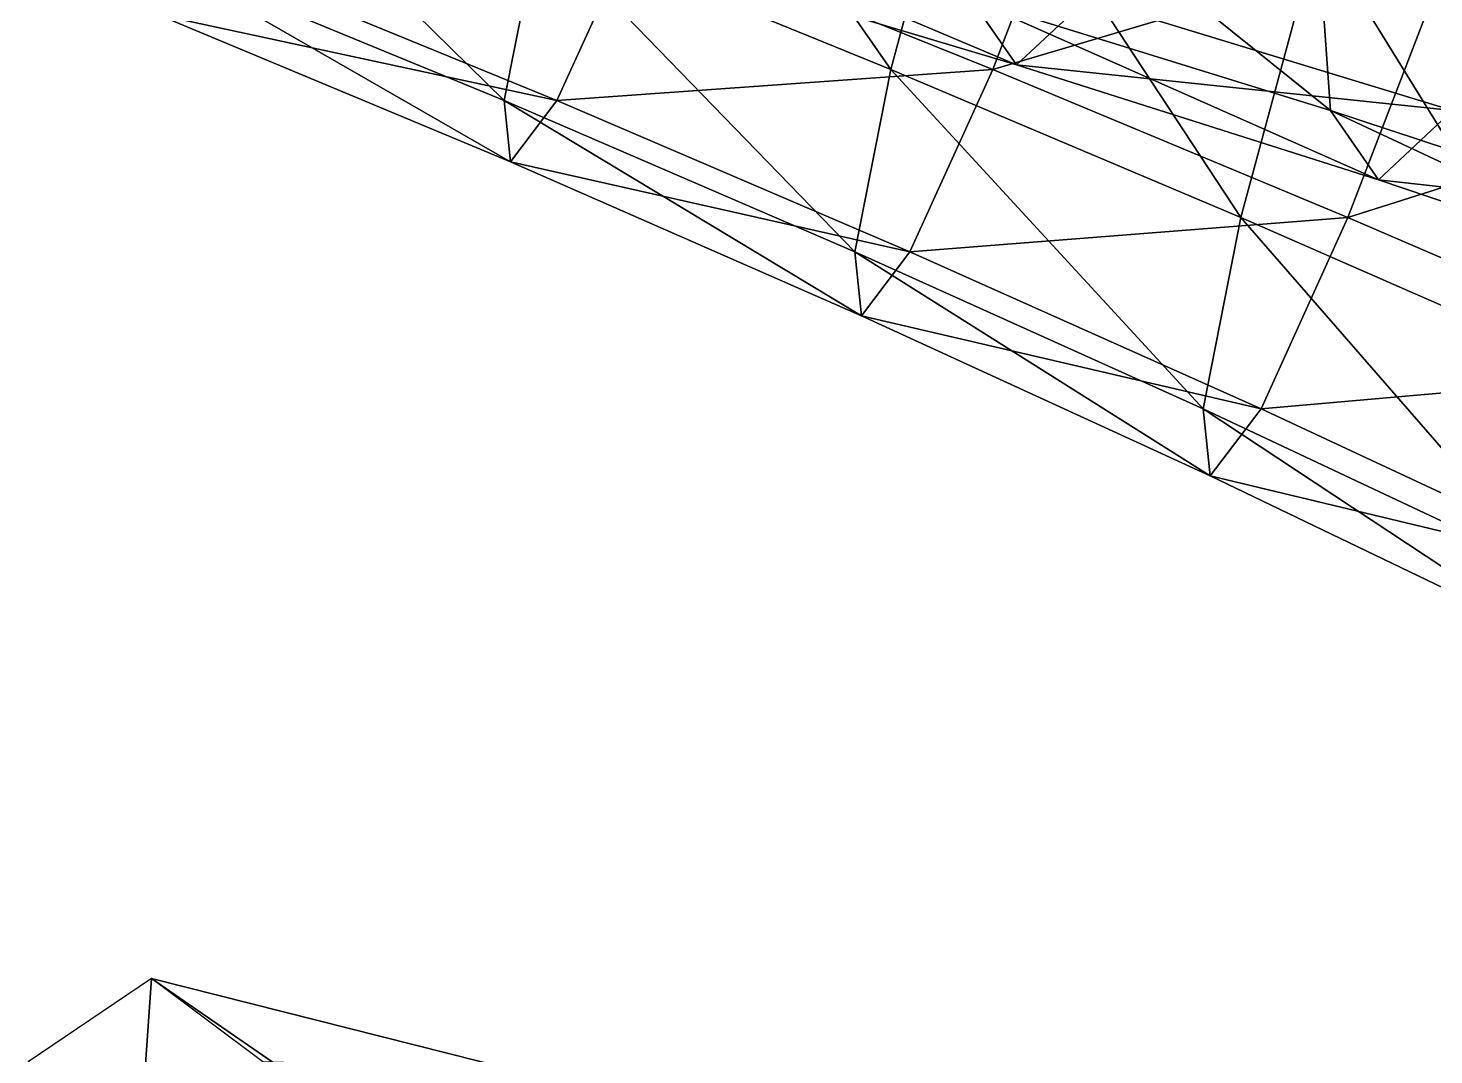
# Model space of a CAD drawing. Header units: metres. Extents: x 9079 to 9208, y 11521 to 11707.
# Drawn here: x 9095.8 to 9114.18, y 11655.28 to 11668.71 of the extents above; entities that cross this region are included whole.
import ezdxf

# ---------------------------------------------------------------- set-up
doc = ezdxf.new("R2010")
doc.units = ezdxf.units.M
for name, color, linetype in [('CONE_ST815GC34', 7, 'Continuous'), ('CONE_ST815GC37', 7, 'Continuous'), ('CONE_ST815GC44', 7, 'Continuous')]:
    doc.layers.add(name, color=color, linetype=linetype)

msp = doc.modelspace()

# ---------------------------------------------------------------- linework, layer by layer
at = {"layer": 'CONE_ST815GC34'}
for points in [[(9107.946, 11671.557, -192.868), (9108.123, 11669.094, -196.648), (9112.824, 11667.631, -195.608)], [(9107.946, 11671.557, -192.868), (9112.824, 11667.631, -195.608), (9112.639, 11670.216, -191.643)], [(9103.4, 11670.477, -197.658), (9103.971, 11669.648, -201.867), (9108.718, 11668.229, -201.04)], [(9103.4, 11670.477, -197.658), (9108.718, 11668.229, -201.04), (9108.123, 11669.094, -196.648)], [(9109.643, 11669.094, -205.374), (9115.586, 11670.216, -208.557), (9114.419, 11667.631, -204.763)], [(9112.639, 11670.216, -191.643), (9112.824, 11667.631, -195.608), (9117.504, 11666.089, -194.538)], [(9112.639, 11670.216, -191.643), (9117.504, 11666.089, -194.538), (9117.309, 11668.813, -190.358)], [(9103.971, 11669.648, -201.867), (9109.643, 11669.094, -205.374), (9108.718, 11668.229, -201.04)], [(9108.123, 11669.094, -196.648), (9108.718, 11668.229, -201.04), (9113.449, 11666.724, -200.216)], [(9108.123, 11669.094, -196.648), (9113.449, 11666.724, -200.216), (9112.824, 11667.631, -195.608)], [(9108.718, 11668.229, -201.04), (9109.643, 11669.094, -205.374), (9114.419, 11667.631, -204.763)], [(9108.718, 11668.229, -201.04), (9114.419, 11667.631, -204.763), (9113.449, 11666.724, -200.216)], [(9112.824, 11667.631, -195.608), (9113.449, 11666.724, -200.216), (9118.163, 11665.132, -199.394)], [(9112.824, 11667.631, -195.608), (9118.163, 11665.132, -199.394), (9117.504, 11666.089, -194.538)], [(9113.449, 11666.724, -200.216), (9114.419, 11667.631, -204.763), (9119.185, 11666.089, -204.187)], [(9113.449, 11666.724, -200.216), (9119.185, 11666.089, -204.187), (9118.163, 11665.132, -199.394)]]:
    msp.add_3dface(points, dxfattribs=at)
at = {"layer": 'CONE_ST815GC37'}
for points in [[(9114.024, 11674.392, -190.911), (9112.66, 11669.976, -191.95), (9117.269, 11668.183, -190.965)], [(9114.024, 11674.392, -190.911), (9117.269, 11668.183, -190.965), (9118.707, 11672.837, -189.87)], [(9103.39, 11673.467, -193.68), (9102.471, 11670.047, -196.167), (9107.074, 11668.169, -195.45)], [(9103.39, 11673.467, -193.68), (9107.074, 11668.169, -195.45), (9108.034, 11671.738, -192.855)], [(9097.843, 11671.866, -196.824), (9097.407, 11669.662, -200.342), (9102.019, 11667.762, -199.814)], [(9097.843, 11671.866, -196.824), (9102.019, 11667.762, -199.814), (9102.471, 11670.047, -196.167)], [(9103.748, 11670.047, -211.801), (9109.774, 11671.738, -214.167), (9108.407, 11668.169, -211.761)], [(9108.034, 11671.738, -192.855), (9107.074, 11668.169, -195.45), (9111.653, 11666.233, -194.673)], [(9108.034, 11671.738, -192.855), (9111.653, 11666.233, -194.673), (9112.66, 11669.976, -191.95)], [(9108.407, 11668.169, -211.761), (9109.774, 11671.738, -214.167), (9114.486, 11669.976, -214.309)], [(9098.074, 11669.662, -208.503), (9103.748, 11670.047, -211.801), (9102.71, 11667.762, -208.275)], [(9102.471, 11670.047, -196.167), (9102.019, 11667.762, -199.814), (9106.603, 11665.785, -199.255)], [(9102.471, 11670.047, -196.167), (9106.603, 11665.785, -199.255), (9107.074, 11668.169, -195.45)], [(9102.71, 11667.762, -208.275), (9103.748, 11670.047, -211.801), (9108.407, 11668.169, -211.761)], [(9108.407, 11668.169, -211.761), (9114.486, 11669.976, -214.309), (9113.051, 11666.233, -211.785)], [(9112.66, 11669.976, -191.95), (9111.653, 11666.233, -194.673), (9116.208, 11664.237, -193.835)], [(9112.66, 11669.976, -191.95), (9116.208, 11664.237, -193.835), (9117.269, 11668.183, -190.965)], [(9113.051, 11666.233, -211.785), (9114.486, 11669.976, -214.309), (9119.194, 11668.183, -214.533)], [(9097.407, 11669.662, -200.342), (9097.488, 11668.888, -204.443), (9102.103, 11666.959, -204.066)], [(9097.407, 11669.662, -200.342), (9102.103, 11666.959, -204.066), (9102.019, 11667.762, -199.814)], [(9097.488, 11668.888, -204.443), (9098.074, 11669.662, -208.503), (9102.71, 11667.762, -208.275)], [(9097.488, 11668.888, -204.443), (9102.71, 11667.762, -208.275), (9102.103, 11666.959, -204.066)], [(9102.71, 11667.762, -208.275), (9108.407, 11668.169, -211.761), (9107.324, 11665.785, -208.083)], [(9107.074, 11668.169, -195.45), (9106.603, 11665.785, -199.255), (9111.159, 11663.731, -198.665)], [(9107.074, 11668.169, -195.45), (9111.159, 11663.731, -198.665), (9111.653, 11666.233, -194.673)], [(9107.324, 11665.785, -208.083), (9108.407, 11668.169, -211.761), (9113.051, 11666.233, -211.785)], [(9113.051, 11666.233, -211.785), (9119.194, 11668.183, -214.533), (9117.682, 11664.237, -211.873)], [(9102.019, 11667.762, -199.814), (9102.103, 11666.959, -204.066), (9106.69, 11664.948, -203.692)], [(9102.019, 11667.762, -199.814), (9106.69, 11664.948, -203.692), (9106.603, 11665.785, -199.255)], [(9102.103, 11666.959, -204.066), (9102.71, 11667.762, -208.275), (9107.324, 11665.785, -208.083)], [(9102.103, 11666.959, -204.066), (9107.324, 11665.785, -208.083), (9106.69, 11664.948, -203.692)], [(9107.324, 11665.785, -208.083), (9113.051, 11666.233, -211.785), (9111.915, 11663.731, -207.926)], [(9111.653, 11666.233, -194.673), (9111.159, 11663.731, -198.665), (9115.687, 11661.6, -198.043)], [(9111.653, 11666.233, -194.673), (9115.687, 11661.6, -198.043), (9116.208, 11664.237, -193.835)], [(9111.915, 11663.731, -207.926), (9113.051, 11666.233, -211.785), (9117.682, 11664.237, -211.873)], [(9106.603, 11665.785, -199.255), (9106.69, 11664.948, -203.692), (9111.25, 11662.853, -203.319)], [(9106.603, 11665.785, -199.255), (9111.25, 11662.853, -203.319), (9111.159, 11663.731, -198.665)], [(9106.69, 11664.948, -203.692), (9107.324, 11665.785, -208.083), (9111.915, 11663.731, -207.926)], [(9106.69, 11664.948, -203.692), (9111.915, 11663.731, -207.926), (9111.25, 11662.853, -203.319)], [(9111.915, 11663.731, -207.926), (9117.682, 11664.237, -211.873), (9116.484, 11661.6, -207.805)], [(9111.159, 11663.731, -198.665), (9111.25, 11662.853, -203.319), (9115.783, 11660.674, -202.949)], [(9111.159, 11663.731, -198.665), (9115.783, 11660.674, -202.949), (9115.687, 11661.6, -198.043)], [(9111.25, 11662.853, -203.319), (9111.915, 11663.731, -207.926), (9116.484, 11661.6, -207.805)], [(9111.25, 11662.853, -203.319), (9116.484, 11661.6, -207.805), (9115.783, 11660.674, -202.949)]]:
    msp.add_3dface(points, dxfattribs=at)
at = {"layer": 'CONE_ST815GC44'}
for points in [[(9100.62, 11654.059, -190.987), (9097.407, 11656.281, -197.317), (9095.796, 11655.19, -192.057)], [(9096.406, 11641.944, -197.608), (9097.407, 11656.281, -197.317), (9095.796, 11655.19, -192.057)], [(9096.406, 11641.944, -197.608), (9098.866, 11655.19, -202.622), (9097.407, 11656.281, -197.317)], [(9100.62, 11654.059, -190.987), (9102.138, 11655.087, -195.942), (9097.407, 11656.281, -197.317)], [(9102.138, 11655.087, -195.942), (9098.866, 11655.19, -202.622), (9097.407, 11656.281, -197.317)]]:
    msp.add_3dface(points, dxfattribs=at)

doc.saveas('drawing.dxf')
